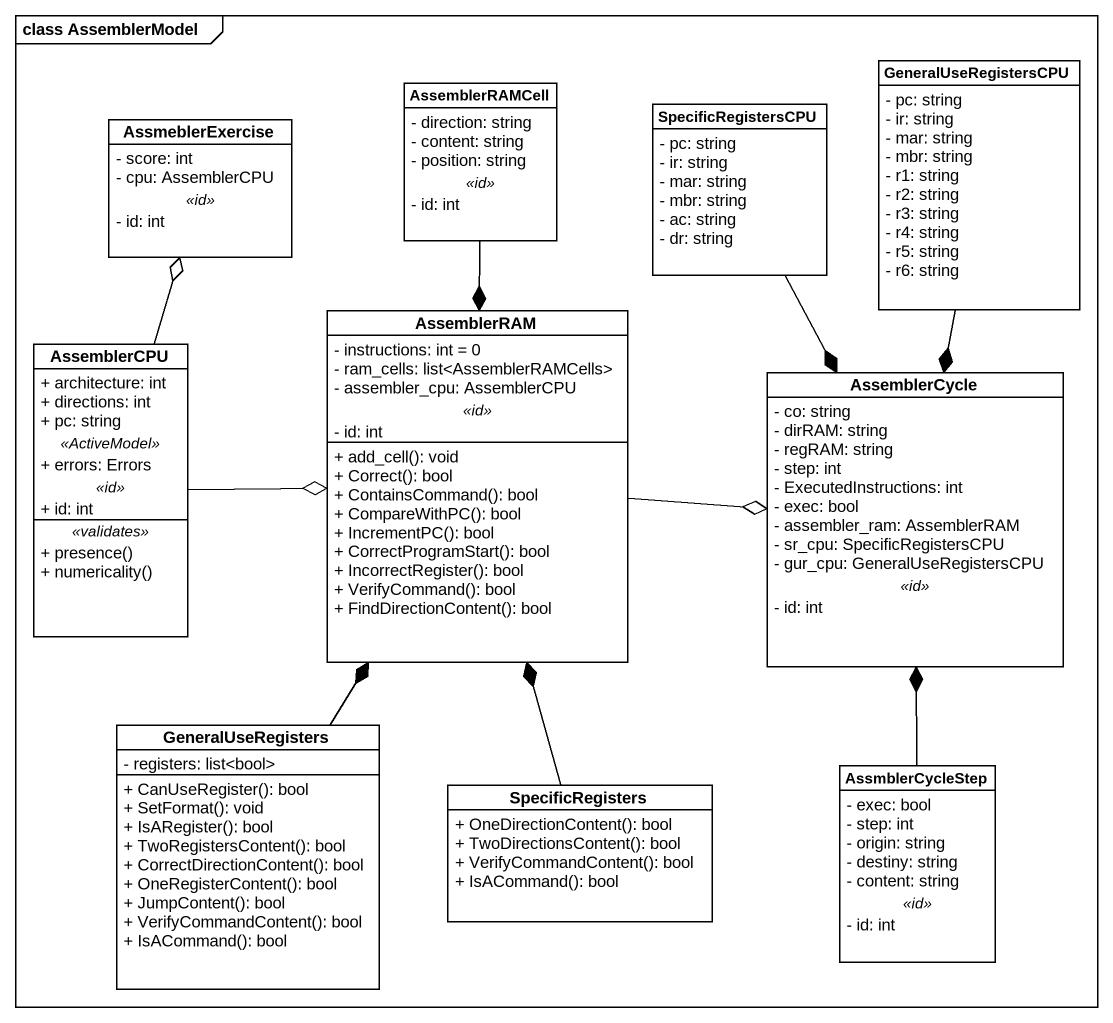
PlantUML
@startuml
mainframe class AssemblerModel
hide circle
hide empty members
skinparam classAttributeIconSize 0
class AssemblerRAMCell {
  - direction: string
  - content: string
  - position: string
  .. <<id>> ..
  - id: int
}
class SpecificRegistersCPU {
  - pc: string
  - ir: string
  - mar: string
  - mbr: string
  - ac: string
  - dr: string
}
class GeneralUseRegistersCPU {
  - pc: string
  - ir: string
  - mar: string
  - mbr: string
  - r1: string
  - r2: string
  - r3: string
  - r4: string
  - r5: string
  - r6: string
}
class AssmeblerExercise {
  - score: int
  - cpu: AssemblerCPU
  .. <<id>> ..
  - id: int
}
class AssemblerRAM {
  - instructions: int = 0
  - ram_cells: list<AssemblerRAMCells>
  - assembler_cpu: AssemblerCPU
  .. <<id>> ..
  - id: int
  --
  + add_cell(): void
  + Correct(): bool
  + ContainsCommand(): bool
  + CompareWithPC(): bool
  + IncrementPC(): bool
  + CorrectProgramStart(): bool
  + IncorrectRegister(): bool
  + VerifyCommand(): bool
  + FindDirectionContent(): bool
}
class AssemblerCPU {
  + architecture: int
  + directions: int
  + pc: string
  .. <<ActiveModel>> ..
  + errors: Errors
  .. <<id>> ..
  + id: int
  .. <<validates>> ..
  + presence()
  + numericality()
}
class AssemblerCycle {
  - co: string
  - dirRAM: string
  - regRAM: string
  - step: int
  - ExecutedInstructions: int
  - exec: bool
  - assembler_ram: AssemblerRAM
  - sr_cpu: SpecificRegistersCPU
  - gur_cpu: GeneralUseRegistersCPU
  .. <<id>> ..
  - id: int
}
class GeneralUseRegisters {
  - registers: list<bool>
  + CanUseRegister(): bool
  + SetFormat(): void
  + IsARegister(): bool
  + TwoRegistersContent(): bool
  + CorrectDirectionContent(): bool
  + OneRegisterContent(): bool
  + JumpContent(): bool
  + VerifyCommandContent(): bool
  + IsACommand(): bool
}
class SpecificRegisters {
  + OneDirectionContent(): bool
  + TwoDirectionsContent(): bool
  + VerifyCommandContent(): bool
  + IsACommand(): bool
}
class AssmblerCycleStep {
  - exec: bool
  - step: int
  - origin: string
  - destiny: string
  - content: string
  .. <<id>> ..
  - id: int
}
AssemblerRAMCell --* AssemblerRAM
SpecificRegistersCPU --* AssemblerCycle
GeneralUseRegistersCPU --* AssemblerCycle
AssemblerRAM -right-o AssemblerCycle
AssemblerCPU -up-o AssmeblerExercise
AssemblerCPU -right-o AssemblerRAM
GeneralUseRegisters -up-* AssemblerRAM
SpecificRegisters -up-* AssemblerRAM
AssmblerCycleStep -up-* AssemblerCycle
@enduml
